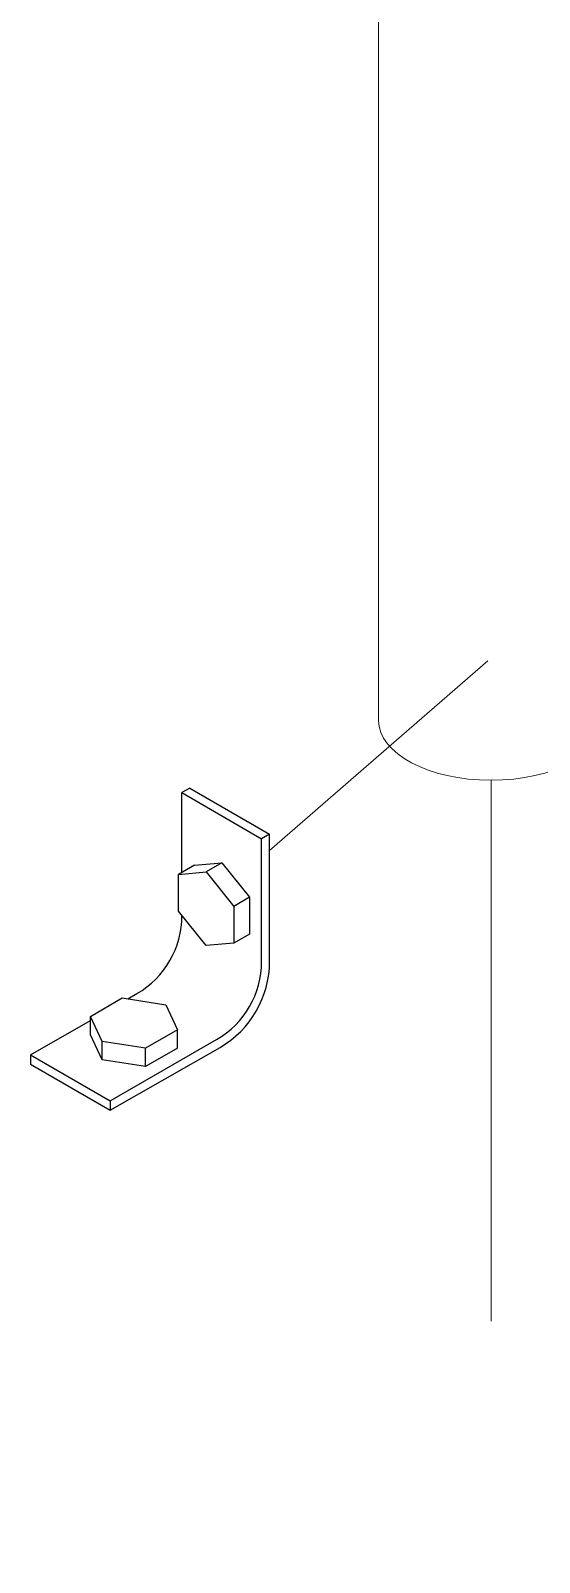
# Model space of a CAD drawing. Header units: millimetres. Extents: x 3.1 to 23.9, y 2.6 to 13.
# Drawn here: x 22.6363 to 22.7492, y 7.0979 to 7.4376 of the extents above; entities that cross this region are included whole.
import ezdxf

# ---------------------------------------------------------------- set-up
doc = ezdxf.new("R2010")
doc.units = ezdxf.units.MM
doc.linetypes.add('ACAD_ISO02W100', pattern=[15, 12, -3])
doc.layers.add('0.2', color=6, linetype='Continuous', lineweight=15)
doc.layers.add('0.3', color=4, linetype='Continuous', lineweight=20)

msp = doc.modelspace()

# ---------------------------------------------------------------- linework, layer by layer
at = {"layer": '0.2'}
msp.add_line((22.73774160205343, 7.29784273182959), (22.68929146006176, 7.255778873928858), dxfattribs=at)
at = {"layer": '0.2', "linetype": 'ACAD_ISO02W100', "ltscale": 0.01}
msp.add_line((22.73846336029536, 7.271391455093399), (22.73846336029536, 3.474695462116035), dxfattribs=at)
at = {"layer": '0.2', "lineweight": -3}
for p, q in [((22.66984605759637, 7.250933007447802), (22.66984606289057, 7.268636446775869)), ((22.67161382865094, 7.269657068190423), (22.66984606289057, 7.268636446775869)), ((22.66984606289057, 7.268636446775869), (22.68752369055886, 7.258430263683753)), ((22.67161382865094, 7.269657068190423), (22.68929145631922, 7.2594508850983)), ((22.68929145631922, 7.2594508850983), (22.68752369055886, 7.258430263683753)), ((22.68752371732392, 7.23119367951988), (22.68752369055886, 7.258430263683753)), ((22.68929148511907, 7.231193682051941), (22.68929145631922, 7.2594508850983)), ((22.67259712457048, 7.252521336705865), (22.6690862628525, 7.250494339747899)), ((22.6690862628525, 7.250494339747899), (22.67520998720946, 7.251041288746602)), ((22.6690862628525, 7.24232937393862), (22.6690862628525, 7.250494339747899)), ((22.67259712457048, 7.252521336705865), (22.67872084892744, 7.253068285704575)), ((22.67872084892744, 7.253068285704575), (22.67520998720946, 7.251041288746602)), ((22.67520998720946, 7.251041288746602), (22.68133371156641, 7.243423271936035)), ((22.67872084892744, 7.253068285704575), (22.6848445732844, 7.245450268894)), ((22.6848445732844, 7.245450268894), (22.68133371156641, 7.243423271936035)), ((22.68133371156641, 7.243423271936035), (22.68133371156641, 7.235258306126756)), ((22.6848445732844, 7.245450268894), (22.6848445732844, 7.237285303084722)), ((22.67520998720946, 7.234711357128052), (22.6690862628525, 7.24232937393862)), ((22.6848445732844, 7.237285303084722), (22.68133371156641, 7.235258306126756)), ((22.68133371156641, 7.235258306126756), (22.67520998720946, 7.234711357128052)), ((22.64953883283004, 7.219012344896672), (22.6566099006419, 7.223094827801308)), ((22.6566099006419, 7.223094827801308), (22.6662691589048, 7.221600535347694)), ((22.65782352883177, 7.22290707886695), (22.6598460547408, 7.224063671886153)), ((22.6662691589048, 7.221600535347694), (22.66885734935582, 7.216023759989444)), ((22.63625852287868, 7.210461046854345), (22.64953883283004, 7.218128460075921)), ((22.64953883283004, 7.214958350980734), (22.64953883283004, 7.219012344896672)), ((22.65212702328106, 7.213435569538422), (22.64953883283004, 7.219012344896672)), ((22.66885734935582, 7.216023759989444), (22.66178628154395, 7.211941277084808)), ((22.66885734935582, 7.211969766073512), (22.66885734935582, 7.216023759989444)), ((22.65212702328106, 7.209381575622491), (22.64953883283004, 7.214958350980741)), ((22.65212702328106, 7.209381575622491), (22.65212702328106, 7.213435569538422)), ((22.66178628154395, 7.211941277084808), (22.65212702328106, 7.213435569538422)), ((22.65393615054696, 7.200254863762222), (22.67752371732393, 7.213873151790434)), ((22.63625852287868, 7.210461046854345), (22.63625848432923, 7.20841982765921)), ((22.63625852287868, 7.210461046854345), (22.65393615054696, 7.200254863762222)), ((22.66178628154395, 7.207887283168876), (22.65212702328106, 7.209381575622491)), ((22.65393611199751, 7.198213644567087), (22.67829148511908, 7.212141100746177)), ((22.66885734935582, 7.211969766073512), (22.66178628154395, 7.207887283168876)), ((22.66178628154395, 7.207887283168876), (22.66178628154395, 7.211941277084808)), ((22.63625848432923, 7.20841982765921), (22.65393611199751, 7.198213644567087)), ((22.65393615054696, 7.200254863762222), (22.65393611199751, 7.198213644567087))]:
    msp.add_line(p, q, dxfattribs=at)
for centre, radius in [((22.6498460547408, 7.241384179961845), 0.02), ((22.66752371732393, 7.231193659866126), 0.02), ((22.66729148511908, 7.23119365962943), 0.022)]:
    msp.add_arc(centre, radius, 299.9999999999994, 5.630387316369952e-05, dxfattribs=at)
at = {"layer": '0.3'}
msp.add_line((22.71346336029695, 8.13805969943505), (22.71346336029695, 7.284648271460657), dxfattribs=at)
at = {"layer": '0.3', "extrusion": (0, 0, -1)}
msp.add_ellipse((22.73846336029695, 7.284648271460657), major_axis=(-0.02499999999999858, 0), ratio=0.5302726546903814, start_param=3.141592653589793, end_param=6.283185307179586, dxfattribs=at)

doc.saveas('drawing.dxf')
